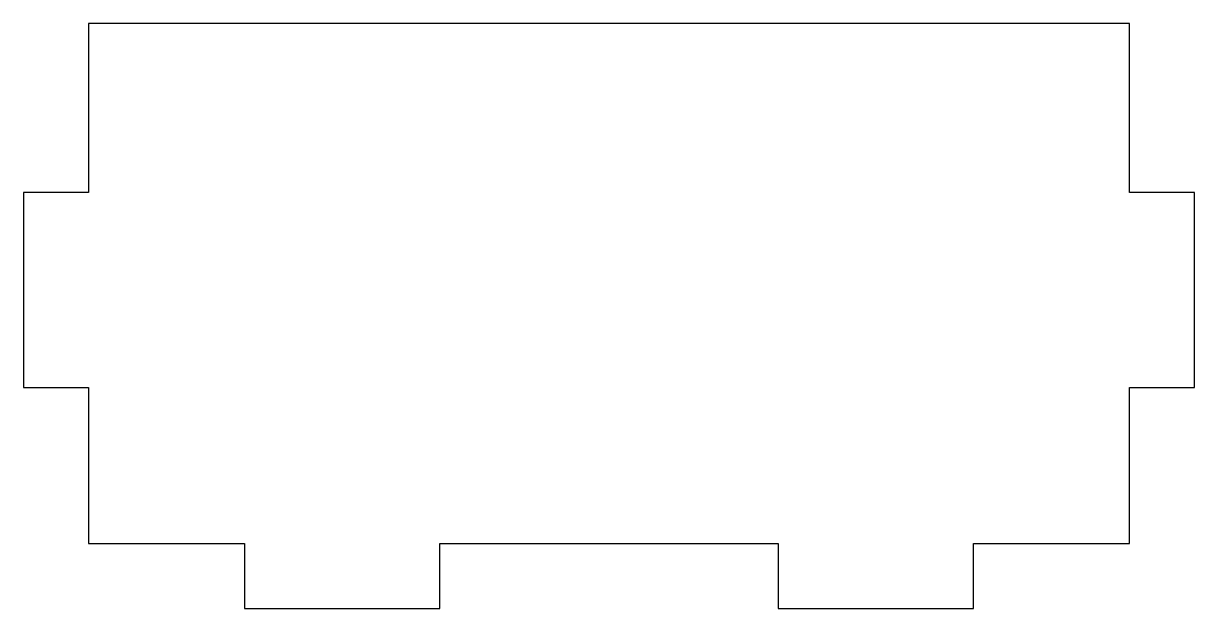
# Model space of a CAD drawing. Header units: millimetres. Extents: x -270 to -180, y 100 to 145.
import ezdxf

# ---------------------------------------------------------------- set-up
doc = ezdxf.new("R2010")
doc.units = ezdxf.units.MM

msp = doc.modelspace()

# ---------------------------------------------------------------- linework, layer by layer
at = {"color": 7, "linetype": 'Continuous', "lineweight": 25}
for p, q in [((-265, 145), (-265, 132)), ((-185, 145), (-265, 145)), ((-185, 132), (-185, 145)), ((-270, 132), (-270, 117)), ((-265, 132), (-270, 132)), ((-180, 132), (-185, 132)), ((-180, 117), (-180, 132)), ((-270, 117), (-265, 117)), ((-265, 117), (-265, 105)), ((-185, 105), (-185, 117)), ((-185, 117), (-180, 117)), ((-265, 105), (-253, 105)), ((-253, 105), (-253, 100)), ((-238, 105), (-212, 105)), ((-238, 100), (-238, 105)), ((-212, 105), (-212, 100)), ((-197, 105), (-185, 105)), ((-197, 100), (-197, 105)), ((-253, 100), (-238, 100)), ((-212, 100), (-197, 100))]:
    msp.add_line(p, q, dxfattribs=at)

doc.saveas('drawing.dxf')
